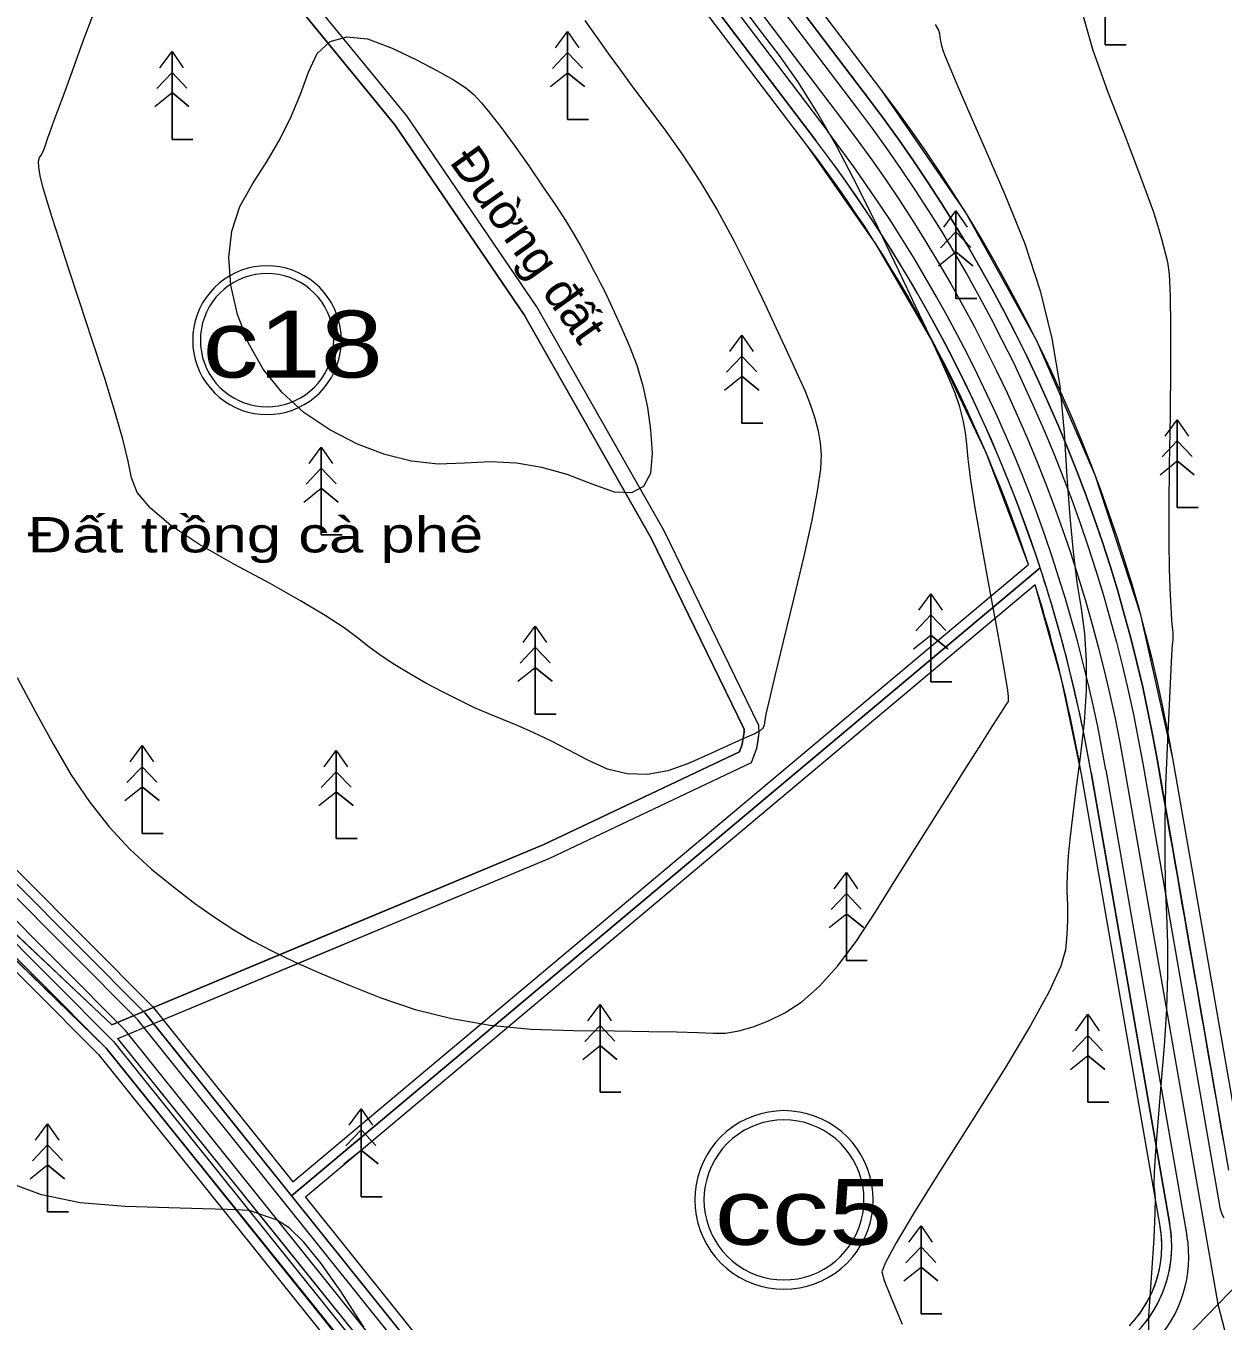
# Model space of a CAD drawing. Header units: metres. Extents: x 533049 to 537618, y 1849954 to 1852676.
# Drawn here: x 534179.2 to 534419.7, y 1851495.4 to 1851755.7 of the extents above; entities that cross this region are included whole.
import ezdxf

# ---------------------------------------------------------------- set-up
doc = ezdxf.new("R2010")
doc.units = ezdxf.units.M
doc.header["$LTSCALE"] = 2
for name, color, linetype, lineweight in [('11', 7, 'Continuous', 13), ('13', 7, 'Continuous', 13), ('14', 7, 'Continuous', 13), ('20', 7, 'Continuous', 13), ('31', 7, 'Continuous', 13), ('50', 7, 'Continuous', 13), ('54', 7, 'Continuous', 13), ('55', 7, 'Continuous', 13), ('57', 7, 'Continuous', 13), ('60', 7, 'Continuous', 13)]:
    doc.layers.add(name, color=color, linetype=linetype, lineweight=lineweight)

msp = doc.modelspace()

# ---------------------------------------------------------------- linework, layer by layer
at = {"layer": '11'}
for points in [[(534242.56, 1851692.57), (534242.5, 1851693.87), (534242.33, 1851695.16), (534242.05, 1851696.44), (534241.66, 1851697.68), (534241.16, 1851698.88), (534240.55, 1851700.04), (534239.85, 1851701.14), (534239.06, 1851702.18), (534238.18, 1851703.14), (534237.22, 1851704.02), (534236.18, 1851704.81), (534235.08, 1851705.51), (534233.93, 1851706.12), (534232.72, 1851706.61), (534231.48, 1851707.01), (534230.2, 1851707.29), (534228.91, 1851707.46), (534227.61, 1851707.52), (534226.31, 1851707.46), (534225.01, 1851707.29), (534223.74, 1851707.01), (534222.5, 1851706.61), (534221.29, 1851706.12), (534220.14, 1851705.51), (534219.04, 1851704.81), (534218, 1851704.02), (534217.04, 1851703.14), (534216.16, 1851702.18), (534215.36, 1851701.14), (534214.66, 1851700.04), (534214.06, 1851698.88), (534213.56, 1851697.68), (534213.17, 1851696.44), (534212.89, 1851695.16), (534212.72, 1851693.87), (534212.66, 1851692.57), (534212.72, 1851691.26), (534212.89, 1851689.97), (534213.17, 1851688.7), (534213.56, 1851687.46), (534214.06, 1851686.25), (534214.66, 1851685.09), (534215.36, 1851683.99), (534216.16, 1851682.96), (534217.04, 1851682), (534218, 1851681.12), (534219.04, 1851680.32), (534220.14, 1851679.62), (534221.29, 1851679.02), (534222.5, 1851678.52), (534223.74, 1851678.13), (534225.01, 1851677.85), (534226.31, 1851677.68), (534227.61, 1851677.62), (534228.91, 1851677.68), (534230.2, 1851677.85), (534231.48, 1851678.13), (534232.72, 1851678.52), (534233.93, 1851679.02), (534235.08, 1851679.62), (534236.18, 1851680.32), (534237.22, 1851681.12), (534238.18, 1851682), (534239.06, 1851682.96), (534239.85, 1851683.99), (534240.55, 1851685.09), (534241.16, 1851686.25), (534241.66, 1851687.46), (534242.05, 1851688.7), (534242.33, 1851689.97), (534242.5, 1851691.26)], [(534241.01, 1851692.57), (534240.96, 1851693.74), (534240.81, 1851694.89), (534240.55, 1851696.04), (534240.2, 1851697.15), (534239.75, 1851698.23), (534239.21, 1851699.27), (534238.59, 1851700.25), (534237.87, 1851701.18), (534237.09, 1851702.04), (534236.22, 1851702.83), (534235.3, 1851703.55), (534234.31, 1851704.17), (534233.27, 1851704.71), (534232.19, 1851705.16), (534231.08, 1851705.51), (534229.94, 1851705.77), (534228.78, 1851705.92), (534227.61, 1851705.97), (534226.44, 1851705.92), (534225.28, 1851705.77), (534224.14, 1851705.51), (534223.03, 1851705.16), (534221.95, 1851704.71), (534220.91, 1851704.17), (534219.92, 1851703.55), (534219, 1851702.83), (534218.13, 1851702.04), (534217.34, 1851701.18), (534216.63, 1851700.25), (534216, 1851699.27), (534215.46, 1851698.23), (534215.02, 1851697.15), (534214.66, 1851696.04), (534214.41, 1851694.89), (534214.26, 1851693.74), (534214.21, 1851692.57), (534214.26, 1851691.4), (534214.41, 1851690.24), (534214.66, 1851689.1), (534215.02, 1851687.98), (534215.46, 1851686.9), (534216, 1851685.87), (534216.63, 1851684.88), (534217.34, 1851683.95), (534218.13, 1851683.09), (534219, 1851682.3), (534219.92, 1851681.59), (534220.91, 1851680.96), (534221.95, 1851680.42), (534223.03, 1851679.97), (534224.14, 1851679.62), (534225.28, 1851679.37), (534226.44, 1851679.22), (534227.61, 1851679.17), (534228.78, 1851679.22), (534229.94, 1851679.37), (534231.08, 1851679.62), (534232.19, 1851679.97), (534233.27, 1851680.42), (534234.31, 1851680.96), (534235.3, 1851681.59), (534236.22, 1851682.3), (534237.09, 1851683.09), (534237.87, 1851683.95), (534238.59, 1851684.88), (534239.21, 1851685.87), (534239.75, 1851686.9), (534240.2, 1851687.98), (534240.55, 1851689.1), (534240.81, 1851690.24), (534240.96, 1851691.4)], [(534349.41, 1851519.79), (534349.34, 1851521.36), (534349.14, 1851522.91), (534348.8, 1851524.44), (534348.33, 1851525.93), (534347.73, 1851527.38), (534347.01, 1851528.76), (534346.17, 1851530.08), (534345.21, 1851531.32), (534344.16, 1851532.48), (534343, 1851533.54), (534341.76, 1851534.49), (534340.44, 1851535.33), (534339.05, 1851536.05), (534337.61, 1851536.65), (534336.12, 1851537.12), (534334.59, 1851537.46), (534333.04, 1851537.66), (534331.47, 1851537.73), (534329.91, 1851537.66), (534328.36, 1851537.46), (534326.83, 1851537.12), (534325.34, 1851536.65), (534323.89, 1851536.05), (534322.5, 1851535.33), (534321.19, 1851534.49), (534319.94, 1851533.54), (534318.79, 1851532.48), (534317.73, 1851531.32), (534316.78, 1851530.08), (534315.94, 1851528.76), (534315.22, 1851527.38), (534314.62, 1851525.93), (534314.15, 1851524.44), (534313.81, 1851522.91), (534313.6, 1851521.36), (534313.54, 1851519.79), (534313.6, 1851518.23), (534313.81, 1851516.68), (534314.15, 1851515.15), (534314.62, 1851513.66), (534315.22, 1851512.21), (534315.94, 1851510.83), (534316.78, 1851509.51), (534317.73, 1851508.26), (534318.79, 1851507.11), (534319.94, 1851506.05), (534321.19, 1851505.1), (534322.5, 1851504.26), (534323.89, 1851503.54), (534325.34, 1851502.94), (534326.83, 1851502.47), (534328.36, 1851502.13), (534329.91, 1851501.93), (534331.47, 1851501.86), (534333.04, 1851501.93), (534334.59, 1851502.13), (534336.12, 1851502.47), (534337.61, 1851502.94), (534339.05, 1851503.54), (534340.44, 1851504.26), (534341.76, 1851505.1), (534343, 1851506.05), (534344.16, 1851507.11), (534345.21, 1851508.26), (534346.17, 1851509.51), (534347.01, 1851510.83), (534347.73, 1851512.21), (534348.33, 1851513.66), (534348.8, 1851515.15), (534349.14, 1851516.68), (534349.34, 1851518.23)], [(534347.55, 1851519.79), (534347.49, 1851521.2), (534347.31, 1851522.59), (534347.01, 1851523.96), (534346.59, 1851525.29), (534346.05, 1851526.59), (534345.4, 1851527.84), (534344.65, 1851529.02), (534343.79, 1851530.13), (534342.84, 1851531.17), (534341.81, 1851532.11), (534340.7, 1851532.97), (534339.51, 1851533.72), (534338.27, 1851534.37), (534336.97, 1851534.91), (534335.64, 1851535.33), (534334.27, 1851535.63), (534332.88, 1851535.81), (534331.47, 1851535.88), (534330.07, 1851535.81), (534328.68, 1851535.63), (534327.31, 1851535.33), (534325.97, 1851534.91), (534324.68, 1851534.37), (534323.43, 1851533.72), (534322.25, 1851532.97), (534321.14, 1851532.11), (534320.1, 1851531.17), (534319.15, 1851530.13), (534318.3, 1851529.02), (534317.55, 1851527.84), (534316.9, 1851526.59), (534316.36, 1851525.29), (534315.94, 1851523.96), (534315.64, 1851522.59), (534315.45, 1851521.2), (534315.39, 1851519.79), (534315.45, 1851518.39), (534315.64, 1851517), (534315.94, 1851515.63), (534316.36, 1851514.29), (534316.9, 1851513), (534317.55, 1851511.75), (534318.3, 1851510.57), (534319.15, 1851509.46), (534320.1, 1851508.42), (534321.14, 1851507.48), (534322.25, 1851506.62), (534323.43, 1851505.87), (534324.68, 1851505.22), (534325.97, 1851504.68), (534327.31, 1851504.26), (534328.68, 1851503.96), (534330.07, 1851503.77), (534331.47, 1851503.71), (534332.88, 1851503.77), (534334.27, 1851503.96), (534335.64, 1851504.26), (534336.97, 1851504.68), (534338.27, 1851505.22), (534339.51, 1851505.87), (534340.7, 1851506.62), (534341.81, 1851507.48), (534342.84, 1851508.42), (534343.79, 1851509.46), (534344.65, 1851510.57), (534345.4, 1851511.75), (534346.05, 1851513), (534346.59, 1851514.29), (534347.01, 1851515.63), (534347.31, 1851517), (534347.49, 1851518.39)]]:
    msp.add_lwpolyline(points, close=True, dxfattribs=at)
at = {"layer": '13'}
msp.add_line((534524.44, 1851607.55), (534148.2, 1851220.8), dxfattribs=at)
for points in [[(534248.25, 1851861.97), (534343.26, 1851736.79), (534346.21, 1851732.83), (534349.1, 1851728.83), (534351.92, 1851724.78), (534354.67, 1851720.69), (534357.35, 1851716.55), (534359.97, 1851712.36), (534362.51, 1851708.14), (534364.99, 1851703.87), (534367.4, 1851699.56), (534369.73, 1851695.22), (534372, 1851690.83), (534374.19, 1851686.41), (534376.3, 1851681.96), (534378.35, 1851677.47), (534380.32, 1851672.94), (534382.21, 1851668.39), (534384.03, 1851663.8), (534385.78, 1851659.19), (534387.45, 1851654.54), (534389.04, 1851649.87), (534390.55, 1851645.18), (534391.99, 1851640.46), (534393.35, 1851635.72), (534394.63, 1851630.95), (534395.84, 1851626.17), (534396.96, 1851621.36), (534398.01, 1851616.54), (534398.97, 1851611.7), (534399.86, 1851606.85), (534418.66, 1851498.81)], [(534514.83, 1851160.09), (534199.19, 1851553.82), (534053.2, 1851700.49)], [(534418.66, 1851498.81), (534433.65, 1851441.11)]]:
    msp.add_lwpolyline(points, dxfattribs=at)
at = {"layer": '14'}
for points in [[(534423.91, 1851526.33), (534409.6, 1851608.55), (534408.69, 1851613.56), (534407.69, 1851618.56), (534406.61, 1851623.54), (534405.45, 1851628.5), (534404.2, 1851633.44), (534402.88, 1851638.36), (534401.48, 1851643.26), (534399.99, 1851648.14), (534398.43, 1851652.99), (534396.78, 1851657.81), (534395.06, 1851662.61), (534393.26, 1851667.38), (534391.38, 1851672.11), (534389.42, 1851676.82), (534387.38, 1851681.49), (534385.27, 1851686.13), (534383.08, 1851690.73), (534380.82, 1851695.3), (534378.48, 1851699.83), (534376.07, 1851704.32), (534373.59, 1851708.76), (534371.03, 1851713.17), (534368.4, 1851717.54), (534365.69, 1851721.86), (534362.92, 1851726.14), (534360.08, 1851730.37), (534357.17, 1851734.55), (534354.19, 1851738.68), (534351.14, 1851742.77), (534265.58, 1851855.49)], [(534423.91, 1851526.33), (534409.6, 1851608.55), (534403.15, 1851637.38), (534393.99, 1851665.47), (534382.19, 1851692.56), (534367.86, 1851718.41), (534351.14, 1851742.77), (534265.58, 1851855.49)]]:
    msp.add_lwpolyline(points, dxfattribs=at)
at = {"layer": '20'}
for p, q in [((534281.8, 1851699.26), (534255.69, 1851737.63)), ((534195.27, 1851550.32), (534259.02, 1851471.13))]:
    msp.add_line(p, q, dxfattribs=at)
for points in [[(534307.4, 1851654.24), (534281.8, 1851699.26), (534255.69, 1851737.63), (534231.59, 1851767.12), (534203.36, 1851792.87)], [(534304.79, 1851652.76), (534279.25, 1851697.67), (534253.28, 1851735.83), (534229.41, 1851765.05), (534201.34, 1851790.66)], [(534196.45, 1851554.97), (534283.19, 1851591.23), (534322.55, 1851609.86), (534323.1, 1851611.36), (534323.3, 1851612.53), (534323.5, 1851613.79), (534323.46, 1851614.37), (534304.7, 1851652.93)], [(534197.6, 1851552.2), (534284.42, 1851588.49), (534324.95, 1851607.68), (534326.01, 1851610.59), (534326.26, 1851612.05), (534326.52, 1851613.66), (534326.41, 1851615.15), (534307.4, 1851654.24)], [(534196.45, 1851554.97), (534141.91, 1851606.37), (534123.5, 1851625.31), (534111.13, 1851637.59)], [(534195.27, 1851550.32), (534139.79, 1851604.24), (534121.36, 1851623.2), (534109.01, 1851635.46)], [(534324.29, 1851394.48), (534261.36, 1851473.01), (534197.6, 1851552.2)], [(534321.95, 1851392.61), (534259.02, 1851471.13), (534195.27, 1851550.32)]]:
    msp.add_lwpolyline(points, dxfattribs=at)
at = {"layer": '31'}
for points in [[(534071.73, 1851692.15), (534204.6, 1851558.66), (534232.82, 1851523.46), (534380.62, 1851647.48), (534379.56, 1851650.6), (534378.46, 1851653.7), (534377.34, 1851656.79), (534376.17, 1851659.87), (534374.98, 1851662.93), (534373.74, 1851665.98), (534372.48, 1851669.02), (534371.18, 1851672.04), (534369.84, 1851675.05), (534368.47, 1851678.04), (534367.07, 1851681.02), (534365.64, 1851683.98), (534364.17, 1851686.92), (534362.67, 1851689.85), (534361.13, 1851692.76), (534359.56, 1851695.65), (534357.96, 1851698.53), (534356.33, 1851701.38), (534354.66, 1851704.22), (534352.97, 1851707.04), (534351.24, 1851709.84), (534349.48, 1851712.62), (534347.69, 1851715.38), (534345.86, 1851718.12), (534344.01, 1851720.84), (534342.13, 1851723.54), (534340.21, 1851726.21), (534338.27, 1851728.87), (534336.29, 1851731.5), (534252.43, 1851841.98)], [(534071.73, 1851692.15), (534204.6, 1851558.66), (534232.82, 1851523.46), (534380.62, 1851647.48), (534372.16, 1851669.78), (534361.9, 1851691.31), (534349.92, 1851711.93), (534336.29, 1851731.5), (534252.43, 1851841.98)], [(534051.72, 1851684.96), (534052.39, 1851685.18), (534053.09, 1851685.34), (534053.79, 1851685.45), (534054.5, 1851685.48), (534055.2, 1851685.46), (534055.91, 1851685.37), (534056.6, 1851685.22), (534057.28, 1851685.02), (534057.94, 1851684.75), (534058.57, 1851684.42), (534059.16, 1851684.04), (534059.73, 1851683.61), (534060.25, 1851683.13), (534193.77, 1851548.99), (534306.85, 1851407.93)], [(534052.11, 1851685.1), (534052.54, 1851685.22), (534052.97, 1851685.32), (534053.4, 1851685.4), (534053.84, 1851685.45), (534054.28, 1851685.48), (534054.72, 1851685.48), (534055.16, 1851685.46), (534055.59, 1851685.42), (534056.03, 1851685.35), (534056.46, 1851685.26), (534056.88, 1851685.15), (534057.3, 1851685.01), (534057.71, 1851684.85), (534058.11, 1851684.66), (534058.5, 1851684.46), (534058.88, 1851684.23), (534059.24, 1851683.98), (534059.59, 1851683.72), (534059.93, 1851683.43), (534060.25, 1851683.13), (534193.77, 1851548.99), (534306.85, 1851407.93)]]:
    msp.add_lwpolyline(points, dxfattribs=at)
at = {"layer": '50'}
for points in [[(534401.39, 1851495.06), (534401.88, 1851495.62), (534402.36, 1851496.2), (534402.82, 1851496.79), (534403.26, 1851497.4), (534403.67, 1851498.02), (534404.07, 1851498.65), (534404.45, 1851499.3), (534404.8, 1851499.96), (534405.14, 1851500.63), (534405.45, 1851501.31), (534405.74, 1851502), (534406.01, 1851502.7), (534406.25, 1851503.4), (534406.47, 1851504.12), (534406.67, 1851504.84), (534406.84, 1851505.57), (534406.99, 1851506.3), (534407.12, 1851507.04), (534407.22, 1851507.78), (534407.3, 1851508.53), (534407.35, 1851509.27), (534407.38, 1851510.02), (534407.39, 1851510.77), (534407.37, 1851511.52), (534407.32, 1851512.27), (534407.26, 1851513.01), (534407.16, 1851513.75), (534407.05, 1851514.49), (534391.24, 1851605.35), (534391, 1851606.68), (534390.76, 1851608.01), (534390.51, 1851609.34), (534390.26, 1851610.66), (534390, 1851611.99), (534389.74, 1851613.31), (534389.46, 1851614.64), (534389.19, 1851615.96), (534388.9, 1851617.28), (534388.61, 1851618.6), (534388.32, 1851619.92), (534388.01, 1851621.23), (534387.71, 1851622.55), (534387.39, 1851623.86), (534387.07, 1851625.18), (534386.74, 1851626.49), (534386.41, 1851627.8), (534386.07, 1851629.1), (534385.73, 1851630.41), (534385.38, 1851631.71), (534385.02, 1851633.02), (534384.66, 1851634.32), (534384.29, 1851635.62), (534383.91, 1851636.91), (534383.53, 1851638.21), (534383.15, 1851639.51), (534382.75, 1851640.8), (534382.35, 1851642.09), (534381.95, 1851643.38), (534235.32, 1851520.34), (534315.8, 1851419.95)], [(534400.87, 1851494.51), (534402.19, 1851495.98), (534403.37, 1851497.56), (534404.41, 1851499.24), (534405.31, 1851501), (534406.05, 1851502.82), (534406.63, 1851504.71), (534407.05, 1851506.64), (534407.31, 1851508.59), (534407.39, 1851510.57), (534407.3, 1851512.54), (534407.05, 1851514.49), (534391.24, 1851605.35), (534387.23, 1851624.52), (534381.95, 1851643.38), (534235.32, 1851520.34), (534315.8, 1851419.95)]]:
    msp.add_lwpolyline(points, dxfattribs=at)
at = {"layer": '54'}
for p, q in [((534253.92, 1851848.29), (534340.28, 1851734.52)), ((534396.16, 1851606.21), (534412.45, 1851512.63))]:
    msp.add_line(p, q, dxfattribs=at)
for points in [[(534258.5, 1851854.67), (534346.25, 1851739.05), (534349.24, 1851735.05), (534352.16, 1851731), (534355.01, 1851726.9), (534357.8, 1851722.75), (534360.52, 1851718.56), (534363.16, 1851714.33), (534365.74, 1851710.05), (534368.25, 1851705.73), (534370.69, 1851701.37), (534373.05, 1851696.96), (534375.34, 1851692.53), (534377.56, 1851688.05), (534379.7, 1851683.54), (534381.77, 1851678.99), (534383.77, 1851674.41), (534385.69, 1851669.8), (534387.53, 1851665.16), (534389.3, 1851660.48), (534390.99, 1851655.78), (534392.6, 1851651.06), (534394.13, 1851646.3), (534395.59, 1851641.52), (534396.96, 1851636.72), (534398.26, 1851631.9), (534399.48, 1851627.05), (534400.62, 1851622.19), (534401.68, 1851617.31), (534402.65, 1851612.41), (534403.55, 1851607.49), (534419.08, 1851518.27), (534419.17, 1851517.83), (534419.3, 1851517.39), (534419.46, 1851516.97), (534419.66, 1851516.55), (534419.88, 1851516.16)], [(534051.66, 1851691.66), (534052.21, 1851691.72), (534052.76, 1851691.76), (534053.31, 1851691.77), (534053.86, 1851691.74), (534054.41, 1851691.69), (534054.95, 1851691.6), (534055.49, 1851691.49), (534056.02, 1851691.34), (534056.54, 1851691.17), (534057.05, 1851690.97), (534057.55, 1851690.74), (534058.04, 1851690.48), (534058.51, 1851690.2), (534058.97, 1851689.89), (534059.41, 1851689.56), (534059.83, 1851689.2), (534060.22, 1851688.82), (534196.76, 1851551.66), (534312.34, 1851407.48)], [(534315.36, 1851414.11), (534201.61, 1851555.99), (534065.93, 1851692.31)]]:
    msp.add_lwpolyline(points, dxfattribs=at)
for centre, radius, start, end in [((534104.3, 1851555.41), 296.25, 9.8724, 37.1986), ((534387.82, 1851508.34), 25, 315.7884, 9.8724)]:
    msp.add_arc(centre, radius, start, end, dxfattribs=at)
at = {"layer": '55'}
for p, q in [((534254.03, 1851843.19), (534337.89, 1851732.71)), ((534393.21, 1851605.69), (534409.02, 1851514.84))]:
    msp.add_line(p, q, dxfattribs=at)
for points in [[(534263.08, 1851853.6), (534348.64, 1851740.87), (534351.66, 1851736.83), (534354.61, 1851732.73), (534357.49, 1851728.59), (534360.3, 1851724.41), (534363.05, 1851720.17), (534365.72, 1851715.9), (534368.32, 1851711.57), (534370.86, 1851707.21), (534373.32, 1851702.81), (534375.7, 1851698.36), (534378.02, 1851693.88), (534380.26, 1851689.36), (534382.42, 1851684.8), (534384.51, 1851680.21), (534386.53, 1851675.59), (534388.47, 1851670.93), (534390.33, 1851666.24), (534392.11, 1851661.52), (534393.82, 1851656.77), (534395.45, 1851652), (534397, 1851647.2), (534398.47, 1851642.37), (534399.86, 1851637.52), (534401.17, 1851632.65), (534402.4, 1851627.76), (534403.55, 1851622.85), (534404.61, 1851617.92), (534405.6, 1851612.97), (534406.51, 1851608.01), (534420.81, 1851525.79)], [(534314.24, 1851418.7), (534203.11, 1851557.33), (534070.31, 1851690.74)], [(534052.03, 1851687.15), (534052.56, 1851687.28), (534053.1, 1851687.38), (534053.65, 1851687.44), (534054.2, 1851687.48), (534054.75, 1851687.48), (534055.3, 1851687.46), (534055.85, 1851687.4), (534056.39, 1851687.32), (534056.93, 1851687.2), (534057.46, 1851687.06), (534057.98, 1851686.89), (534058.5, 1851686.69), (534059, 1851686.46), (534059.48, 1851686.2), (534059.95, 1851685.92), (534060.41, 1851685.61), (534060.85, 1851685.28), (534061.27, 1851684.92), (534061.67, 1851684.54), (534195.27, 1851550.32), (534308.41, 1851409.18)], [(534052.03, 1851687.15), (534052.56, 1851687.28), (534053.1, 1851687.38), (534053.65, 1851687.44), (534054.2, 1851687.48), (534054.75, 1851687.48), (534055.3, 1851687.46), (534055.85, 1851687.4), (534056.39, 1851687.32), (534056.93, 1851687.2), (534057.46, 1851687.06), (534057.98, 1851686.89), (534058.5, 1851686.69), (534059, 1851686.46), (534059.48, 1851686.2), (534059.95, 1851685.92), (534060.41, 1851685.61), (534060.85, 1851685.28), (534061.27, 1851684.92), (534061.67, 1851684.54), (534195.27, 1851550.32), (534308.41, 1851409.18)]]:
    msp.add_lwpolyline(points, dxfattribs=at)
for centre, radius, start, end in [((534104.3, 1851555.41), 293.25, 9.8724, 37.1986), ((534384.39, 1851510.55), 25, 315.7884, 9.8724)]:
    msp.add_arc(centre, radius, start, end, dxfattribs=at)
at = {"layer": '57'}
for p, q in [((534396.01, 1851769.59), (534396.01, 1851751.92)), ((534288.01, 1851754.59), (534288.01, 1851736.92)), ((534396.01, 1851751.92), (534400.22, 1851751.92)), ((534208.51, 1851750.59), (534208.51, 1851732.92)), ((534284.95, 1851747.15), (534288.01, 1851750.35)), ((534290.99, 1851747.22), (534288.01, 1851750.35)), ((534205.45, 1851743.15), (534208.51, 1851746.35)), ((534211.49, 1851743.22), (534208.51, 1851746.35)), ((534284.53, 1851743.53), (534288.01, 1851746.31)), ((534291.42, 1851743.53), (534288.01, 1851746.31)), ((534205.03, 1851739.53), (534208.51, 1851742.31)), ((534211.92, 1851739.53), (534208.51, 1851742.31)), ((534281.8, 1851699.26), (534255.69, 1851737.63)), ((534288.01, 1851736.92), (534292.22, 1851736.92)), ((534208.51, 1851732.92), (534212.72, 1851732.92)), ((534366.01, 1851718.59), (534366.01, 1851700.92)), ((534362.95, 1851711.15), (534366.01, 1851714.35)), ((534368.99, 1851711.22), (534366.01, 1851714.35)), ((534362.53, 1851707.53), (534366.01, 1851710.31)), ((534369.42, 1851707.53), (534366.01, 1851710.31)), ((534366.01, 1851700.92), (534370.22, 1851700.92)), ((534323.01, 1851693.59), (534323.01, 1851675.92)), ((534319.95, 1851686.15), (534323.01, 1851689.35)), ((534325.99, 1851686.22), (534323.01, 1851689.35)), ((534319.53, 1851682.53), (534323.01, 1851685.31)), ((534326.42, 1851682.53), (534323.01, 1851685.31)), ((534323.01, 1851675.92), (534327.22, 1851675.92)), ((534410.51, 1851676.59), (534410.51, 1851658.92)), ((534238.51, 1851671.09), (534238.51, 1851653.42)), ((534407.45, 1851669.15), (534410.51, 1851672.35)), ((534413.49, 1851669.22), (534410.51, 1851672.35)), ((534407.03, 1851665.53), (534410.51, 1851668.31)), ((534413.92, 1851665.53), (534410.51, 1851668.31)), ((534235.45, 1851663.65), (534238.51, 1851666.85)), ((534241.49, 1851663.72), (534238.51, 1851666.85)), ((534235.03, 1851660.03), (534238.51, 1851662.81)), ((534241.92, 1851660.03), (534238.51, 1851662.81)), ((534410.51, 1851658.92), (534414.72, 1851658.92)), ((534238.51, 1851653.42), (534242.72, 1851653.42)), ((534361.01, 1851641.59), (534361.01, 1851623.92)), ((534357.95, 1851634.15), (534361.01, 1851637.35)), ((534363.99, 1851634.22), (534361.01, 1851637.35)), ((534281.51, 1851635.09), (534281.51, 1851617.42)), ((534357.53, 1851630.53), (534361.01, 1851633.31)), ((534364.42, 1851630.53), (534361.01, 1851633.31)), ((534278.45, 1851627.65), (534281.51, 1851630.85)), ((534284.49, 1851627.72), (534281.51, 1851630.85)), ((534278.03, 1851624.03), (534281.51, 1851626.81)), ((534284.92, 1851624.03), (534281.51, 1851626.81)), ((534361.01, 1851623.92), (534365.22, 1851623.92)), ((534281.51, 1851617.42), (534285.72, 1851617.42)), ((534202.51, 1851611.09), (534202.51, 1851593.42)), ((534241.51, 1851610.09), (534241.51, 1851592.42)), ((534199.45, 1851603.65), (534202.51, 1851606.85)), ((534205.49, 1851603.72), (534202.51, 1851606.85)), ((534238.45, 1851602.65), (534241.51, 1851605.85)), ((534244.49, 1851602.72), (534241.51, 1851605.85)), ((534199.03, 1851600.03), (534202.51, 1851602.81)), ((534205.92, 1851600.03), (534202.51, 1851602.81)), ((534238.03, 1851599.03), (534241.51, 1851601.81)), ((534244.92, 1851599.03), (534241.51, 1851601.81)), ((534202.51, 1851593.42), (534206.72, 1851593.42)), ((534241.51, 1851592.42), (534245.72, 1851592.42)), ((534344.01, 1851585.59), (534344.01, 1851567.92)), ((534340.95, 1851578.15), (534344.01, 1851581.35)), ((534346.99, 1851578.22), (534344.01, 1851581.35)), ((534340.53, 1851574.53), (534344.01, 1851577.31)), ((534347.42, 1851574.53), (534344.01, 1851577.31)), ((534344.01, 1851567.92), (534348.22, 1851567.92)), ((534294.51, 1851559.09), (534294.51, 1851541.42)), ((534392.51, 1851557.09), (534392.51, 1851539.42)), ((534291.45, 1851551.65), (534294.51, 1851554.85)), ((534297.49, 1851551.72), (534294.51, 1851554.85)), ((534291.03, 1851548.03), (534294.51, 1851550.81)), ((534297.92, 1851548.03), (534294.51, 1851550.81)), ((534389.45, 1851549.65), (534392.51, 1851552.85)), ((534395.49, 1851549.72), (534392.51, 1851552.85)), ((534195.27, 1851550.32), (534259.02, 1851471.13)), ((534389.03, 1851546.03), (534392.51, 1851548.81)), ((534395.92, 1851546.03), (534392.51, 1851548.81)), ((534294.51, 1851541.42), (534298.72, 1851541.42)), ((534246.51, 1851538.09), (534246.51, 1851520.42)), ((534392.51, 1851539.42), (534396.72, 1851539.42)), ((534183.51, 1851535.09), (534183.51, 1851517.42)), ((534243.45, 1851530.65), (534246.51, 1851533.85)), ((534249.49, 1851530.72), (534246.51, 1851533.85)), ((534180.45, 1851527.65), (534183.51, 1851530.85)), ((534186.49, 1851527.72), (534183.51, 1851530.85)), ((534243.03, 1851527.03), (534246.51, 1851529.81)), ((534249.92, 1851527.03), (534246.51, 1851529.81)), ((534180.03, 1851524.03), (534183.51, 1851526.81)), ((534186.92, 1851524.03), (534183.51, 1851526.81)), ((534246.51, 1851520.42), (534250.72, 1851520.42)), ((534183.51, 1851517.42), (534187.72, 1851517.42)), ((534359.01, 1851514.59), (534359.01, 1851496.92)), ((534355.95, 1851507.15), (534359.01, 1851510.35)), ((534361.99, 1851507.22), (534359.01, 1851510.35)), ((534355.53, 1851503.53), (534359.01, 1851506.31)), ((534362.42, 1851503.53), (534359.01, 1851506.31)), ((534359.01, 1851496.92), (534363.22, 1851496.92))]:
    msp.add_line(p, q, dxfattribs=at)
for points in [[(534307.4, 1851654.24), (534281.8, 1851699.26), (534255.69, 1851737.63), (534231.59, 1851767.12), (534203.36, 1851792.87)], [(534304.79, 1851652.76), (534279.25, 1851697.67), (534253.28, 1851735.83), (534229.41, 1851765.05), (534201.34, 1851790.66)], [(534400.22, 1851751.92), (534396.01, 1851751.92), (534396.01, 1851769.59)], [(534245.42, 1851492.81), (534229.48, 1851512.61), (534213.54, 1851532.4), (534197.6, 1851552.2), (534219.31, 1851561.27), (534241.01, 1851570.35), (534262.71, 1851579.42), (534284.42, 1851588.49), (534324.95, 1851607.68), (534326.01, 1851610.59), (534326.52, 1851613.66), (534326.41, 1851615.15), (534321.66, 1851624.93), (534312.15, 1851644.47), (534307.4, 1851654.24), (534294.6, 1851676.75), (534281.8, 1851699.26), (534255.69, 1851737.63), (534231.59, 1851767.12)], [(534229.41, 1851765.05), (534253.28, 1851735.83), (534279.25, 1851697.67), (534304.79, 1851652.76), (534323.46, 1851614.37), (534323.5, 1851613.79), (534323.1, 1851611.36), (534322.55, 1851609.86), (534283.19, 1851591.23), (534239.82, 1851573.1), (534196.45, 1851554.97), (534182.81, 1851567.82), (534169.18, 1851580.67), (534141.91, 1851606.37), (534132.7, 1851615.84), (534123.5, 1851625.31), (534111.13, 1851637.59), (534109.01, 1851635.46), (534121.36, 1851623.2), (534139.79, 1851604.24), (534167.53, 1851577.28), (534181.4, 1851563.8), (534195.27, 1851550.32), (534259.02, 1851471.13)], [(534189.91, 1851700.35), (534187.72, 1851707.04), (534185.89, 1851712.66), (534184.44, 1851717.21), (534183.35, 1851720.69), (534182.57, 1851723.4), (534182.04, 1851725.6), (534181.75, 1851727.31), (534181.71, 1851728.53), (534181.91, 1851729.25), (534182.22, 1851729.76), (534182.53, 1851730.35), (534182.83, 1851731.02), (534183.12, 1851731.77), (534183.39, 1851732.6), (534183.65, 1851733.41), (534183.88, 1851734.11), (534184.09, 1851734.72), (534184.27, 1851735.21), (534184.43, 1851735.61), (534184.79, 1851736.55), (534185.59, 1851738.72), (534186.83, 1851742.1), (534188.5, 1851746.7), (534190.6, 1851752.51), (534192.95, 1851758.69)], [(534376.58, 1851620.16), (534376.59, 1851620.36), (534376.6, 1851620.63), (534376.61, 1851620.97), (534376.45, 1851622.18), (534375.97, 1851625.08), (534375.16, 1851629.67), (534374.02, 1851635.94), (534372.56, 1851643.9), (534371.08, 1851652.05), (534369.91, 1851658.9), (534369.03, 1851664.46), (534368.46, 1851668.71), (534368.2, 1851671.66), (534367.96, 1851674.02), (534367.49, 1851676.52), (534366.78, 1851679.15), (534365.84, 1851681.92), (534364.66, 1851684.82), (534363.05, 1851688.4), (534360.83, 1851693.21), (534358, 1851699.25), (534354.55, 1851706.51), (534350.49, 1851715.01), (534346.2, 1851723.68), (534342.07, 1851731.49), (534338.08, 1851738.44), (534334.24, 1851744.53), (534330.55, 1851749.75), (534326.98, 1851754.47), (534323.48, 1851759.07)], [(534409.61, 1851634.3), (534409.53, 1851634.96), (534409.43, 1851636.14), (534409.32, 1851637.85), (534409.19, 1851640.1), (534409.04, 1851642.87), (534408.92, 1851646.68), (534408.87, 1851652.05), (534408.88, 1851658.97), (534408.96, 1851667.44), (534409.11, 1851677.47), (534409.23, 1851687.34), (534409.24, 1851695.36), (534409.14, 1851701.51), (534408.93, 1851705.81), (534408.61, 1851708.24), (534408.22, 1851709.76), (534407.81, 1851711.3), (534407.39, 1851712.87), (534406.95, 1851714.46), (534406.49, 1851716.08), (534405.72, 1851718.43), (534404.35, 1851722.23), (534402.38, 1851727.48), (534399.81, 1851734.17), (534396.64, 1851742.32), (534393.53, 1851750.99), (534391.17, 1851759.27)], [(534291.45, 1851756.81), (534292.73, 1851755.02), (534294.27, 1851752.84), (534296.13, 1851750.21), (534298.4, 1851747.09), (534301.05, 1851743.48), (534304.11, 1851739.37), (534307.57, 1851734.77), (534311.17, 1851729.74), (534314.69, 1851724.35), (534318.11, 1851718.6), (534321.44, 1851712.49), (534324.68, 1851706.01), (534327.67, 1851699.73), (534330.27, 1851694.22), (534332.48, 1851689.48), (534334.29, 1851685.51), (534335.71, 1851682.31), (534336.82, 1851679.54), (534337.7, 1851676.89), (534338.35, 1851674.35), (534338.77, 1851671.92), (534338.96, 1851669.61), (534338.8, 1851666.64), (534338.16, 1851662.24), (534337.05, 1851656.42), (534335.46, 1851649.18), (534333.39, 1851640.51), (534331.31, 1851632.03), (534329.69, 1851625.35), (534328.54, 1851620.48), (534327.84, 1851617.42), (534327.6, 1851616.16), (534327.59, 1851615.82), (534327.55, 1851615.52), (534327.51, 1851615.26), (534327.45, 1851615.04), (534327.37, 1851614.86), (534327.28, 1851614.7), (534327.16, 1851614.54), (534327.01, 1851614.38), (534326.84, 1851614.22), (534326.65, 1851614.07), (534326.39, 1851613.9), (534326.05, 1851613.7), (534325.61, 1851613.49), (534325.08, 1851613.24), (534324.46, 1851612.97), (534323.44, 1851612.53), (534321.71, 1851611.76), (534319.28, 1851610.66), (534316.15, 1851609.24), (534312.31, 1851607.49), (534308.15, 1851605.99), (534304.04, 1851605.31), (534299.99, 1851605.43), (534295.99, 1851606.38), (534292.04, 1851608.14), (534288.23, 1851610.19), (534284.63, 1851612.04), (534281.24, 1851613.67), (534278.06, 1851615.09), (534275.1, 1851616.29), (534272.18, 1851617.46), (534269.17, 1851618.78), (534266.05, 1851620.26), (534262.83, 1851621.88), (534259.52, 1851623.66), (534256.27, 1851625.51), (534253.28, 1851627.34), (534250.54, 1851629.15), (534248.05, 1851630.95), (534245.81, 1851632.73), (534243.13, 1851634.75), (534239.3, 1851637.24), (534234.33, 1851640.2), (534228.21, 1851643.64), (534220.96, 1851647.56), (534213.87, 1851651.58), (534208.27, 1851655.32), (534204.16, 1851658.8), (534201.52, 1851661.99), (534200.37, 1851664.91), (534199.73, 1851668.25), (534198.62, 1851672.68), (534197.04, 1851678.22), (534194.99, 1851684.86), (534192.48, 1851692.6), (534189.91, 1851700.35)], [(534361.84, 1851756.04), (534362.53, 1851754.9), (534362.75, 1851754.11), (534362.78, 1851753.43), (534362.91, 1851752.63), (534363.15, 1851751.7), (534363.49, 1851750.64), (534363.92, 1851749.45), (534364.8, 1851747.34), (534366.43, 1851743.53), (534368.82, 1851738.01), (534371.97, 1851730.79), (534375.88, 1851721.86), (534379.79, 1851712.12), (534382.93, 1851702.46), (534385.31, 1851692.89), (534386.93, 1851683.4), (534387.78, 1851674), (534388.29, 1851665.09), (534388.89, 1851657.1), (534389.56, 1851650.03), (534390.33, 1851643.87), (534391.17, 1851638.63), (534391.87, 1851633.61), (534392.21, 1851628.13), (534392.17, 1851622.17), (534391.77, 1851615.75), (534391.01, 1851608.86), (534390.15, 1851602.27), (534389.46, 1851596.75), (534388.94, 1851592.3), (534388.6, 1851588.92), (534388.44, 1851586.61)], [(534285.59, 1851751.3), (534288.01, 1851754.59), (534290.28, 1851751.3)], [(534285.59, 1851751.3), (534288.01, 1851754.59), (534290.28, 1851751.3)], [(534292.22, 1851736.92), (534288.01, 1851736.92), (534288.01, 1851754.59)], [(534206.09, 1851747.3), (534208.51, 1851750.59), (534210.78, 1851747.3)], [(534206.09, 1851747.3), (534208.51, 1851750.59), (534210.78, 1851747.3)], [(534212.72, 1851732.92), (534208.51, 1851732.92), (534208.51, 1851750.59)], [(534284.95, 1851747.15), (534288.01, 1851750.35), (534290.99, 1851747.22)], [(534205.45, 1851743.15), (534208.51, 1851746.35), (534211.49, 1851743.22)], [(534284.53, 1851743.53), (534288.01, 1851746.31), (534291.42, 1851743.53)], [(534205.03, 1851739.53), (534208.51, 1851742.31), (534211.92, 1851739.53)], [(534363.59, 1851715.3), (534366.01, 1851718.59), (534368.28, 1851715.3)], [(534363.59, 1851715.3), (534366.01, 1851718.59), (534368.28, 1851715.3)], [(534370.22, 1851700.92), (534366.01, 1851700.92), (534366.01, 1851718.59)], [(534362.95, 1851711.15), (534366.01, 1851714.35), (534368.99, 1851711.22)], [(534362.53, 1851707.53), (534366.01, 1851710.31), (534369.42, 1851707.53)], [(534320.59, 1851690.3), (534323.01, 1851693.59), (534325.28, 1851690.3)], [(534320.59, 1851690.3), (534323.01, 1851693.59), (534325.28, 1851690.3)], [(534327.22, 1851675.92), (534323.01, 1851675.92), (534323.01, 1851693.59)], [(534319.95, 1851686.15), (534323.01, 1851689.35), (534325.99, 1851686.22)], [(534319.53, 1851682.53), (534323.01, 1851685.31), (534326.42, 1851682.53)], [(534408.09, 1851673.3), (534410.51, 1851676.59), (534412.78, 1851673.3)], [(534408.09, 1851673.3), (534410.51, 1851676.59), (534412.78, 1851673.3)], [(534414.72, 1851658.92), (534410.51, 1851658.92), (534410.51, 1851676.59)], [(534236.09, 1851667.8), (534238.51, 1851671.09), (534240.78, 1851667.8)], [(534236.09, 1851667.8), (534238.51, 1851671.09), (534240.78, 1851667.8)], [(534242.72, 1851653.42), (534238.51, 1851653.42), (534238.51, 1851671.09)], [(534407.45, 1851669.15), (534410.51, 1851672.35), (534413.49, 1851669.22)], [(534407.03, 1851665.53), (534410.51, 1851668.31), (534413.92, 1851665.53)], [(534235.45, 1851663.65), (534238.51, 1851666.85), (534241.49, 1851663.72)], [(534235.03, 1851660.03), (534238.51, 1851662.81), (534241.92, 1851660.03)], [(534196.45, 1851554.97), (534283.19, 1851591.23), (534322.55, 1851609.86), (534323.1, 1851611.36), (534323.3, 1851612.53), (534323.5, 1851613.79), (534323.46, 1851614.37), (534304.7, 1851652.93)], [(534197.6, 1851552.2), (534284.42, 1851588.49), (534324.95, 1851607.68), (534326.01, 1851610.59), (534326.26, 1851612.05), (534326.52, 1851613.66), (534326.41, 1851615.15), (534307.4, 1851654.24)], [(534358.59, 1851638.3), (534361.01, 1851641.59), (534363.28, 1851638.3)], [(534358.59, 1851638.3), (534361.01, 1851641.59), (534363.28, 1851638.3)], [(534365.22, 1851623.92), (534361.01, 1851623.92), (534361.01, 1851641.59)], [(534196.45, 1851554.97), (534141.91, 1851606.37), (534123.5, 1851625.31), (534111.13, 1851637.59)], [(534357.95, 1851634.15), (534361.01, 1851637.35), (534363.99, 1851634.22)], [(534195.27, 1851550.32), (534139.79, 1851604.24), (534121.36, 1851623.2), (534109.01, 1851635.46)], [(534279.09, 1851631.8), (534281.51, 1851635.09), (534283.78, 1851631.8)], [(534279.09, 1851631.8), (534281.51, 1851635.09), (534283.78, 1851631.8)], [(534285.72, 1851617.42), (534281.51, 1851617.42), (534281.51, 1851635.09)], [(534404.81, 1851487.09), (534404.81, 1851496.4), (534405.42, 1851505.17), (534405.84, 1851512.08), (534406.08, 1851517.1), (534406.12, 1851520.26), (534405.98, 1851521.54), (534405.84, 1851522.67), (534405.91, 1851525.36), (534406.17, 1851529.62), (534406.63, 1851535.45), (534407.29, 1851542.85), (534407.95, 1851550.76), (534408.38, 1851558.15), (534408.61, 1851565), (534408.62, 1851571.33), (534408.41, 1851577.13), (534408.16, 1851582.91), (534408.05, 1851589.15), (534408.07, 1851595.86), (534408.22, 1851603.05), (534408.51, 1851610.7), (534408.84, 1851617.86), (534409.11, 1851623.56), (534409.33, 1851627.79), (534409.49, 1851630.57), (534409.59, 1851631.88), (534409.65, 1851632.44), (534409.69, 1851632.96), (534409.69, 1851633.45), (534409.66, 1851633.89), (534409.61, 1851634.3)], [(534357.53, 1851630.53), (534361.01, 1851633.31), (534364.42, 1851630.53)], [(534278.45, 1851627.65), (534281.51, 1851630.85), (534284.49, 1851627.72)], [(534278.03, 1851624.03), (534281.51, 1851626.81), (534284.92, 1851624.03)], [(534177.42, 1851624.77), (534179.17, 1851621.48), (534181.58, 1851617), (534184.67, 1851611.33), (534188.2, 1851605.31), (534191.94, 1851599.79), (534195.88, 1851594.78), (534200.04, 1851590.27), (534204.41, 1851586.27), (534208.8, 1851582.69), (534213.02, 1851579.46), (534217.07, 1851576.59), (534220.95, 1851574.06), (534224.66, 1851571.89), (534228.6, 1851569.83), (534233.15, 1851567.65), (534238.31, 1851565.36), (534244.09, 1851562.95), (534250.47, 1851560.41), (534257.38, 1851558.08), (534264.71, 1851556.25), (534272.46, 1851554.93), (534280.64, 1851554.11), (534289.24, 1851553.81), (534297.41, 1851553.75), (534304.29, 1851553.67), (534309.89, 1851553.56), (534314.2, 1851553.44), (534317.23, 1851553.29), (534319.71, 1851553.32), (534322.4, 1851553.75), (534325.28, 1851554.57), (534328.35, 1851555.78), (534331.63, 1851557.38), (534335.05, 1851559.62), (534338.58, 1851562.76), (534342.21, 1851566.79), (534345.95, 1851571.72), (534349.79, 1851577.54), (534353.63, 1851583.72), (534357.37, 1851589.71), (534361.02, 1851595.51), (534364.57, 1851601.13), (534368.02, 1851606.57), (534371.08, 1851611.38), (534373.47, 1851615.12), (534375.18, 1851617.81), (534376.21, 1851619.42), (534376.56, 1851619.98), (534376.57, 1851620.04), (534376.58, 1851620.16)], [(534200.09, 1851607.8), (534202.51, 1851611.09), (534204.78, 1851607.8)], [(534200.09, 1851607.8), (534202.51, 1851611.09), (534204.78, 1851607.8)], [(534206.72, 1851593.42), (534202.51, 1851593.42), (534202.51, 1851611.09)], [(534239.09, 1851606.8), (534241.51, 1851610.09), (534243.78, 1851606.8)], [(534239.09, 1851606.8), (534241.51, 1851610.09), (534243.78, 1851606.8)], [(534245.72, 1851592.42), (534241.51, 1851592.42), (534241.51, 1851610.09)], [(534199.45, 1851603.65), (534202.51, 1851606.85), (534205.49, 1851603.72)], [(534238.45, 1851602.65), (534241.51, 1851605.85), (534244.49, 1851602.72)], [(534199.03, 1851600.03), (534202.51, 1851602.81), (534205.92, 1851600.03)], [(534238.03, 1851599.03), (534241.51, 1851601.81), (534244.92, 1851599.03)], [(534341.59, 1851582.3), (534344.01, 1851585.59), (534346.28, 1851582.3)], [(534341.59, 1851582.3), (534344.01, 1851585.59), (534346.28, 1851582.3)], [(534348.22, 1851567.92), (534344.01, 1851567.92), (534344.01, 1851585.59)], [(534388.44, 1851586.61), (534388.37, 1851584.89), (534388.34, 1851583.27), (534388.33, 1851581.76), (534388.36, 1851580.36), (534388.41, 1851579.06), (534388.45, 1851577.7), (534388.44, 1851576.12), (534388.36, 1851574.31), (534388.23, 1851572.28), (534388.04, 1851570.02), (534387.11, 1851566.75), (534384.77, 1851561.69), (534381.02, 1851554.83), (534375.85, 1851546.18), (534369.27, 1851535.73), (534362.71, 1851525.44), (534357.62, 1851517.25), (534354, 1851511.17), (534351.84, 1851507.19), (534351.15, 1851505.31), (534351.62, 1851503.59), (534352.98, 1851500.1), (534355.21, 1851494.83)], [(534340.95, 1851578.15), (534344.01, 1851581.35), (534346.99, 1851578.22)], [(534340.53, 1851574.53), (534344.01, 1851577.31), (534347.42, 1851574.53)], [(534292.09, 1851555.8), (534294.51, 1851559.09), (534296.78, 1851555.8)], [(534292.09, 1851555.8), (534294.51, 1851559.09), (534296.78, 1851555.8)], [(534298.72, 1851541.42), (534294.51, 1851541.42), (534294.51, 1851559.09)], [(534390.09, 1851553.8), (534392.51, 1851557.09), (534394.78, 1851553.8)], [(534390.09, 1851553.8), (534392.51, 1851557.09), (534394.78, 1851553.8)], [(534396.72, 1851539.42), (534392.51, 1851539.42), (534392.51, 1851557.09)], [(534291.45, 1851551.65), (534294.51, 1851554.85), (534297.49, 1851551.72)], [(534324.29, 1851394.48), (534261.36, 1851473.01), (534197.6, 1851552.2)], [(534291.03, 1851548.03), (534294.51, 1851550.81), (534297.92, 1851548.03)], [(534389.45, 1851549.65), (534392.51, 1851552.85), (534395.49, 1851549.72)], [(534321.95, 1851392.61), (534259.02, 1851471.13), (534195.27, 1851550.32)], [(534389.03, 1851546.03), (534392.51, 1851548.81), (534395.92, 1851546.03)], [(534244.09, 1851534.8), (534246.51, 1851538.09), (534248.78, 1851534.8)], [(534244.09, 1851534.8), (534246.51, 1851538.09), (534248.78, 1851534.8)], [(534250.72, 1851520.42), (534246.51, 1851520.42), (534246.51, 1851538.09)], [(534181.09, 1851531.8), (534183.51, 1851535.09), (534185.78, 1851531.8)], [(534181.09, 1851531.8), (534183.51, 1851535.09), (534185.78, 1851531.8)], [(534187.72, 1851517.42), (534183.51, 1851517.42), (534183.51, 1851535.09)], [(534243.45, 1851530.65), (534246.51, 1851533.85), (534249.49, 1851530.72)], [(534180.45, 1851527.65), (534183.51, 1851530.85), (534186.49, 1851527.72)], [(534243.03, 1851527.03), (534246.51, 1851529.81), (534249.92, 1851527.03)], [(534180.03, 1851524.03), (534183.51, 1851526.81), (534186.92, 1851524.03)], [(534247.02, 1851494.22), (534242.49, 1851501.33), (534238.49, 1851507.03), (534235.02, 1851511.32), (534232.07, 1851514.21), (534229.66, 1851515.69), (534227.71, 1851516.39), (534226.15, 1851516.94), (534224.99, 1851517.34), (534224.21, 1851517.59), (534223.84, 1851517.68), (534222.7, 1851517.73), (534219.66, 1851517.84), (534214.71, 1851518), (534207.86, 1851518.22), (534199.1, 1851518.49), (534190.03, 1851519.22), (534182.26, 1851520.8), (534175.79, 1851523.24)], [(534356.59, 1851511.3), (534359.01, 1851514.59), (534361.28, 1851511.3)], [(534356.59, 1851511.3), (534359.01, 1851514.59), (534361.28, 1851511.3)], [(534363.22, 1851496.92), (534359.01, 1851496.92), (534359.01, 1851514.59)], [(534355.95, 1851507.15), (534359.01, 1851510.35), (534361.99, 1851507.22)], [(534355.53, 1851503.53), (534359.01, 1851506.31), (534362.42, 1851503.53)]]:
    msp.add_lwpolyline(points, dxfattribs=at)
msp.add_lwpolyline([(534237.7, 1851750.21), (534240.27, 1851752.56), (534243.63, 1851753.53), (534247.78, 1851753.1), (534252.72, 1851751.28), (534257.64, 1851748.9), (534261.74, 1851746.77), (534265.04, 1851744.9), (534267.52, 1851743.28), (534269.18, 1851741.92), (534270.63, 1851740.36), (534272.45, 1851738.15), (534274.65, 1851735.29), (534277.23, 1851731.77), (534280.18, 1851727.59), (534283.11, 1851723.35), (534285.61, 1851719.64), (534287.68, 1851716.45), (534289.33, 1851713.77), (534290.54, 1851711.63), (534291.5, 1851709.82), (534292.39, 1851708.16), (534293.19, 1851706.66), (534293.92, 1851705.31), (534294.57, 1851704.12), (534295.29, 1851702.72), (534296.22, 1851700.76), (534297.38, 1851698.24), (534298.75, 1851695.16), (534300.34, 1851691.52), (534301.88, 1851687.52), (534303.12, 1851683.36), (534304.05, 1851679.02), (534304.67, 1851674.52), (534304.99, 1851669.85), (534304.64, 1851665.79), (534303.26, 1851663.14), (534300.84, 1851661.9), (534297.4, 1851662.05), (534292.92, 1851663.61), (534287.9, 1851665.59), (534282.83, 1851667), (534277.7, 1851667.85), (534272.53, 1851668.13), (534267.3, 1851667.85), (534262.02, 1851667.67), (534256.66, 1851668.25), (534251.25, 1851669.58), (534245.76, 1851671.68), (534240.22, 1851674.53), (534235.01, 1851678.05), (534230.55, 1851682.12), (534226.84, 1851686.76), (534223.87, 1851691.95), (534221.65, 1851697.71), (534220.3, 1851703.6), (534219.93, 1851709.18), (534220.54, 1851714.45), (534222.14, 1851719.41), (534224.73, 1851724.07), (534227.64, 1851728.57), (534230.21, 1851733.06), (534232.44, 1851737.54), (534234.34, 1851742), (534235.91, 1851746.45)], close=True, dxfattribs=at)
at = {"layer": '60'}
msp.add_line((534232.54, 1851520.62), (534382.94, 1851646.82), dxfattribs=at)
for points in [[(534419.83, 1851531.47), (534419.33, 1851534.3), (534418.84, 1851537.14), (534418.35, 1851539.97), (534417.85, 1851542.81), (534417.36, 1851545.64), (534416.87, 1851548.48), (534416.37, 1851551.31), (534415.88, 1851554.15), (534415.39, 1851556.98), (534414.89, 1851559.82), (534414.4, 1851562.65), (534413.91, 1851565.49), (534413.41, 1851568.32), (534412.92, 1851571.16), (534412.43, 1851573.99), (534411.93, 1851576.83), (534411.44, 1851579.66), (534410.95, 1851582.5), (534410.45, 1851585.33), (534409.96, 1851588.17), (534409.47, 1851591), (534408.97, 1851593.83), (534408.48, 1851596.67), (534407.99, 1851599.5), (534407.49, 1851602.34), (534407, 1851605.17), (534406.51, 1851608.01), (534405.6, 1851612.97), (534404.61, 1851617.92), (534403.55, 1851622.85), (534402.4, 1851627.76), (534401.17, 1851632.65), (534399.86, 1851637.52), (534398.47, 1851642.37), (534397, 1851647.2), (534395.45, 1851652), (534393.82, 1851656.77), (534392.11, 1851661.52), (534390.33, 1851666.24), (534388.47, 1851670.93), (534386.53, 1851675.59), (534384.51, 1851680.21), (534382.42, 1851684.8), (534380.26, 1851689.36), (534378.02, 1851693.88), (534375.7, 1851698.36), (534373.32, 1851702.81), (534370.86, 1851707.21), (534368.32, 1851711.57), (534365.72, 1851715.9), (534363.05, 1851720.17), (534360.3, 1851724.41), (534357.49, 1851728.59), (534354.61, 1851732.73), (534351.66, 1851736.83), (534348.64, 1851740.87), (534263.08, 1851853.6)], [(534070.31, 1851690.74), (534203.11, 1851557.33), (534232.54, 1851520.62), (534382.94, 1851646.82), (534381.87, 1851650.01), (534380.77, 1851653.18), (534379.63, 1851656.34), (534378.46, 1851659.49), (534377.25, 1851662.62), (534376, 1851665.74), (534374.72, 1851668.85), (534373.4, 1851671.94), (534372.05, 1851675.01), (534370.66, 1851678.07), (534369.24, 1851681.12), (534367.78, 1851684.15), (534366.29, 1851687.16), (534364.76, 1851690.15), (534363.2, 1851693.12), (534361.61, 1851696.08), (534359.98, 1851699.02), (534358.32, 1851701.94), (534356.62, 1851704.84), (534354.89, 1851707.72), (534353.13, 1851710.58), (534351.34, 1851713.42), (534349.51, 1851716.24), (534347.65, 1851719.04), (534345.76, 1851721.82), (534343.84, 1851724.57), (534341.89, 1851727.31), (534339.9, 1851730.02), (534337.89, 1851732.71), (534254.03, 1851843.19)], [(534403.92, 1851494.95), (534404.42, 1851495.59), (534404.9, 1851496.25), (534405.35, 1851496.93), (534405.78, 1851497.62), (534406.19, 1851498.32), (534406.58, 1851499.04), (534406.94, 1851499.76), (534407.28, 1851500.5), (534407.6, 1851501.25), (534407.89, 1851502.01), (534408.15, 1851502.78), (534408.39, 1851503.56), (534408.61, 1851504.34), (534408.8, 1851505.14), (534408.96, 1851505.93), (534409.1, 1851506.74), (534409.21, 1851507.54), (534409.29, 1851508.35), (534409.35, 1851509.16), (534409.38, 1851509.98), (534409.39, 1851510.79), (534409.37, 1851511.6), (534409.32, 1851512.42), (534409.25, 1851513.23), (534409.15, 1851514.03), (534409.02, 1851514.84), (534393.21, 1851605.69), (534392.95, 1851607.13), (534392.69, 1851608.57), (534392.42, 1851610.01), (534392.15, 1851611.45), (534391.86, 1851612.88), (534391.57, 1851614.32), (534391.28, 1851615.75), (534390.97, 1851617.18), (534390.66, 1851618.61), (534390.34, 1851620.04), (534390.01, 1851621.46), (534389.68, 1851622.89), (534389.34, 1851624.31), (534388.99, 1851625.73), (534388.64, 1851627.15), (534388.28, 1851628.57), (534387.91, 1851629.98), (534387.53, 1851631.4), (534387.15, 1851632.81), (534386.76, 1851634.22), (534386.36, 1851635.63), (534385.96, 1851637.04), (534385.55, 1851638.44), (534385.13, 1851639.84), (534384.71, 1851641.24), (534384.28, 1851642.64), (534383.84, 1851644.03), (534383.39, 1851645.43), (534382.94, 1851646.82), (534232.54, 1851520.62), (534314.24, 1851418.7)]]:
    msp.add_lwpolyline(points, dxfattribs=at)

# ---------------------------------------------------------------- texts
at = {"layer": '11'}
for s, height, width, p in [('c18', 13.44, 1.25, (534214.66, 1851685.06)), ('cc5', 13.2, 1.3, (534317.54, 1851510.78))]:
    msp.add_text(s, height=height, dxfattribs=dict(at, width=width)).set_placement(p)
at = {"layer": '57', "width": 1.05}
msp.add_text('Đuờng đất', height=6.882, rotation=305.42, dxfattribs=at).set_placement((534264.1, 1851728.4))
at = {"layer": '57', "width": 1.3}
msp.add_text('Đất trồng cà phê', height=7.122, dxfattribs=at).set_placement((534179.5, 1851649.91))

doc.saveas('drawing.dxf')
